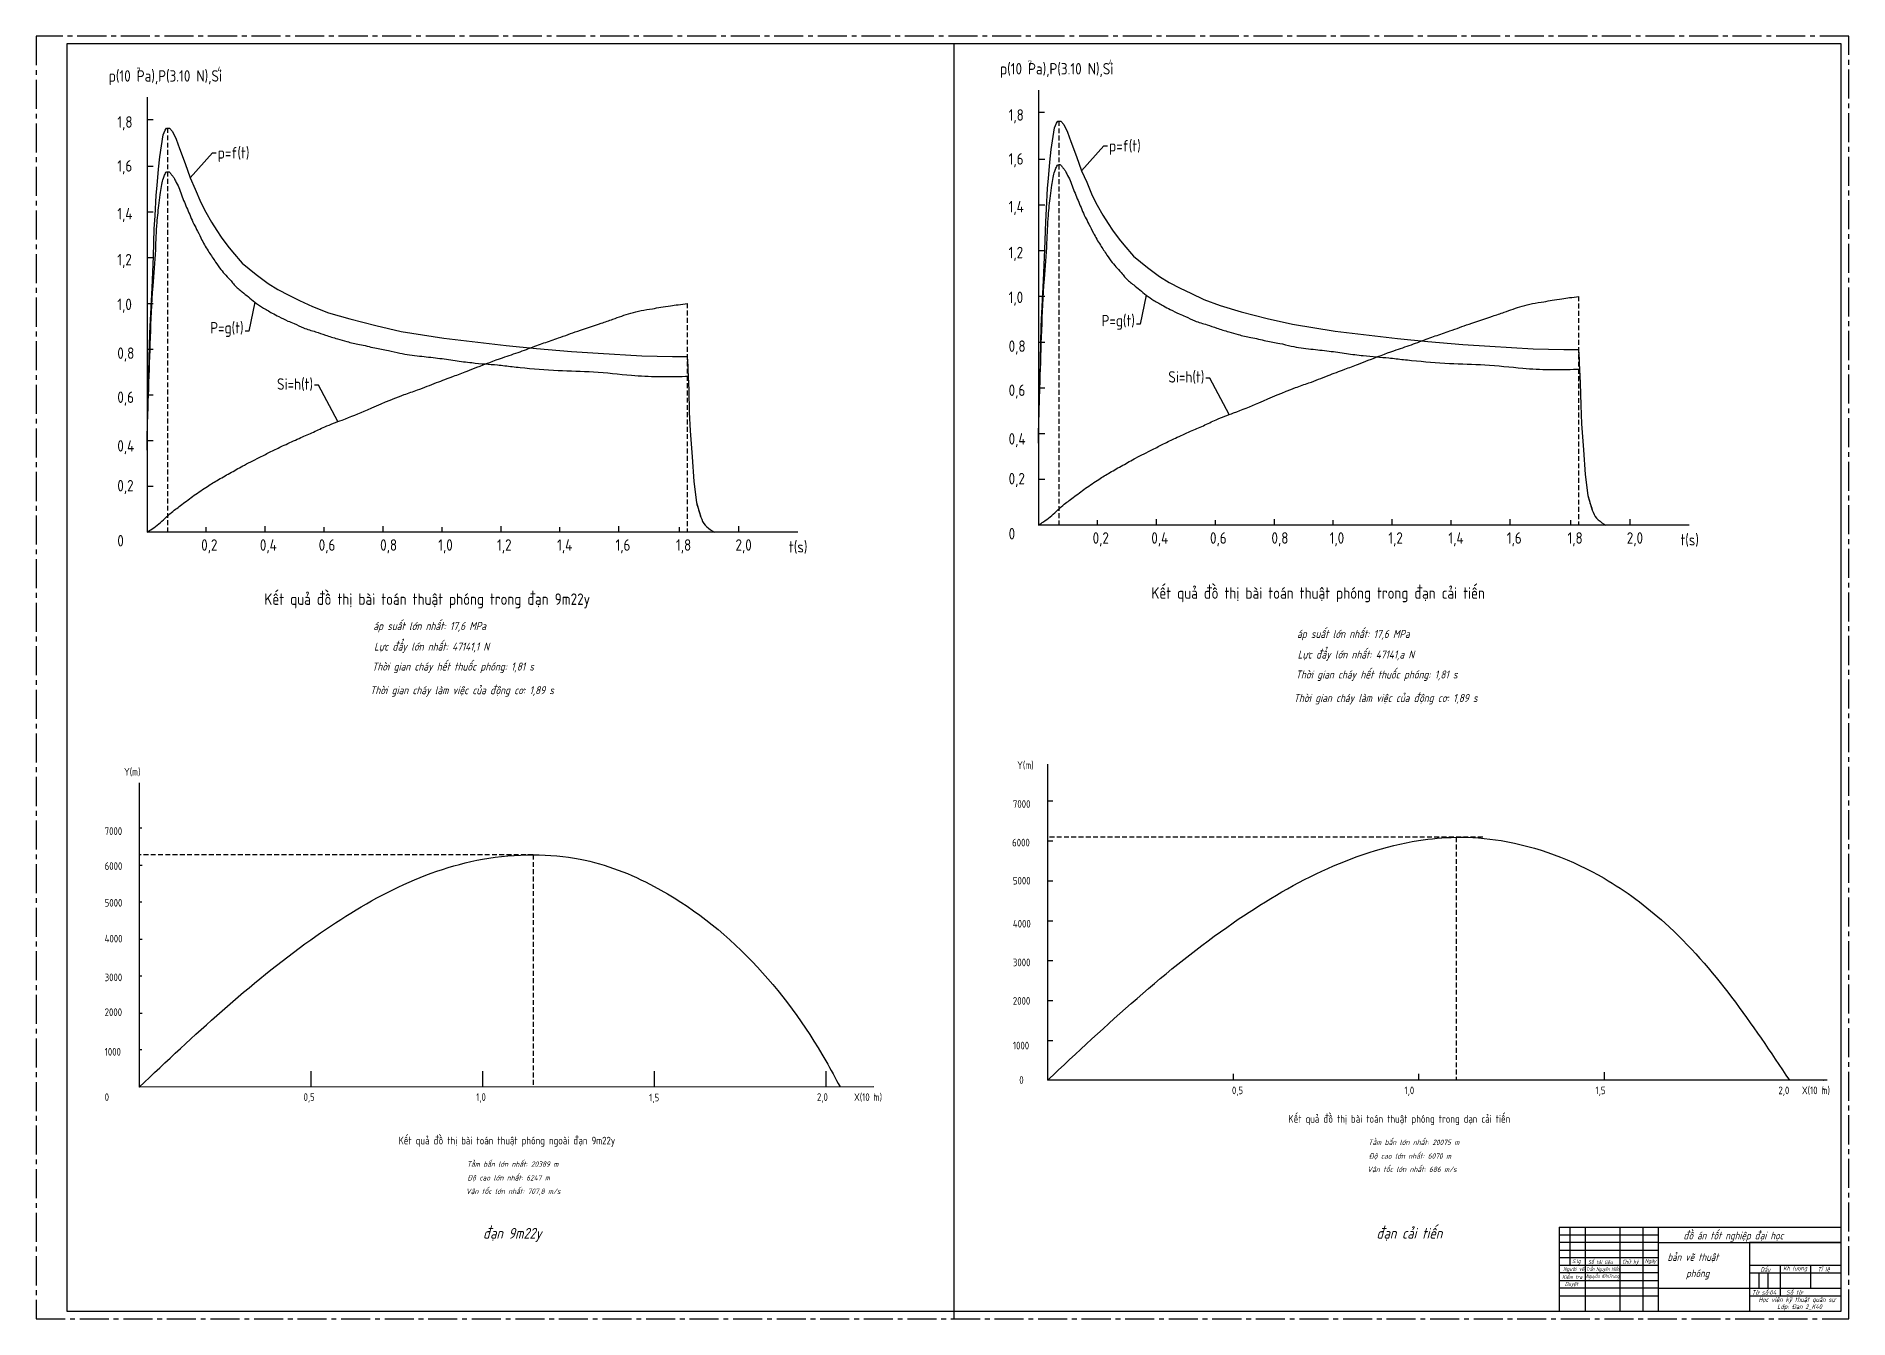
# Model space of a CAD drawing. Extents: x 8551 to 12754, y 3586 to 4451.
# Drawn here: x 11565 to 12754, y 3610 to 4451 of the extents above; entities that cross this region are included whole.
import ezdxf
from ezdxf.enums import TextEntityAlignment as Align

# ---------------------------------------------------------------- set-up
doc = ezdxf.new("R2010")
doc.units = 0
doc.linetypes.add('CENTER2', pattern=[28.575, 19.05, -3.175, 3.175, -3.175])
doc.linetypes.add('HIDDEN2', pattern=[4.7625, 3.175, -1.5875])
for name, color, linetype in [('DUONGTAM', 3, 'CENTER2'), ('KHUAT', 2, 'HIDDEN2'), ('LIENDAM', 7, 'CONTINUOUS'), ('LIENMANH', 1, 'CONTINUOUS'), ('TEXT', 6, 'CONTINUOUS')]:
    doc.layers.add(name, color=color, linetype=linetype)
doc.styles.add('CHUTH', font='vnsimple.shx', dxfattribs={"width": 0.8, "oblique": 15})
doc.styles.add('CKH', font='vnsimli.shx', dxfattribs={"width": 0.8, "height": 5})
doc.styles.add('CKT', font='Vnsimple.shx', dxfattribs={"width": 0.8, "height": 5})
doc.dimstyles.new('TCVNCK', dxfattribs={"dimtxt": 2.5, "dimasz": 2.5, "dimexe": 3, "dimexo": 0, "dimgap": 1, "dimtad": 1, "dimtoh": 1, "dimdec": 4, "dimrnd": 1, "dimdsep": 46, "dimtxsty": 'CKT', "dimcen": -3, "dimclrd": 256, "dimclre": 256, "dimclrt": 256, "dimaunit": 1, "dimadec": 0, "dimazin": 0, "dimtfac": 1, "dimtdec": 4, "dimtmove": 0, "dimatfit": 0, "dimfxl": 1, "dimtolj": 1, "dimarcsym": 0})

msp = doc.modelspace()

# ---------------------------------------------------------------- linework, layer by layer
at = {"layer": 'DUONGTAM'}
msp.add_lwpolyline([(11564.8, 3610.5), (12753.8, 3610.5), (12753.8, 4451.5), (11564.8, 4451.5)], close=True, dxfattribs=at)
at = {"layer": 'KHUAT'}
for p, q in [((11650.9, 4391.2), (11650.9, 4126.3)), ((12235.7, 4395.8), (12235.7, 4130.9)), ((12576.5, 4280.9), (12576.5, 4130.9)), ((11991.8, 4276.3), (11991.8, 4126.3)), ((12513.7, 3926.2), (12228.2, 3926.2)), ((11890.8, 3914.7), (11632.4, 3914.7))]:
    msp.add_line(p, q, dxfattribs=at)
for points in [[(12496.2, 3926.2), (12496.2, 3766.8)], [(11890.8, 3914.7), (11890.8, 3762.4)]]:
    msp.add_lwpolyline(points, dxfattribs=at)
at = {"layer": 'LIENDAM'}
for p, q in [((12166.8, 4446.5), (12166.8, 3610.5)), ((12226.3, 4401.4), (12222.4, 4401.4)), ((11641.6, 4396.7), (11637.7, 4396.7)), ((11648, 4386.8), (11649.4, 4389.8)), ((11649.4, 4389.8), (11650.2, 4391.2)), ((11650.2, 4391.2), (11652.2, 4391.2)), ((11652.2, 4391.2), (11654.3, 4388.9)), ((11654.3, 4388.9), (11656.5, 4384)), ((12230.7, 4377.1), (12232.7, 4391.4)), ((12232.7, 4391.4), (12234.1, 4394.4)), ((12234.1, 4394.4), (12235, 4395.8)), ((12235, 4395.8), (12236.9, 4395.8)), ((12236.9, 4395.8), (12239, 4393.5)), ((12239, 4393.5), (12241.3, 4388.6)), ((12241.3, 4388.6), (12243.4, 4382.5)), ((11645.9, 4372.5), (11648, 4386.8)), ((11656.5, 4384), (11658.7, 4377.9)), ((11658.7, 4377.9), (11662.5, 4368)), ((12229.8, 4368.9), (12230.7, 4377.1)), ((12243.4, 4382.5), (12247.3, 4372.6)), ((11641.6, 4366), (11637.6, 4366)), ((11644.1, 4353.6), (11645, 4364.2)), ((11645, 4364.2), (11645.9, 4372.5)), ((11662.5, 4368), (11665.7, 4358.6)), ((12226.4, 4370.6), (12222.4, 4370.6)), ((12228.8, 4358.2), (12229.8, 4368.9)), ((12247.3, 4372.6), (12250.4, 4363.3)), ((11643.5, 4347.2), (11644.1, 4353.6)), ((11665.7, 4358.6), (11669.1, 4351.1)), ((12227.6, 4338.3), (12228.3, 4351.8)), ((12228.3, 4351.8), (12228.8, 4358.2)), ((12250.4, 4363.3), (12253.9, 4355.7)), ((12253.9, 4355.7), (12257.6, 4347.1)), ((11642.9, 4333.7), (11643.5, 4347.2)), ((11669.1, 4351.1), (11672.8, 4342.5)), ((11672.8, 4342.5), (11676.1, 4336.2)), ((12226.4, 4340.6), (12222.4, 4340.6)), ((12257.6, 4347.1), (12260.8, 4340.8)), ((12260.8, 4340.8), (12264.4, 4334.2)), ((11641.6, 4336), (11637.6, 4336)), ((11642.2, 4325.1), (11642.9, 4333.7)), ((11676.1, 4336.2), (11679.7, 4329.6)), ((11679.7, 4329.6), (11683.2, 4324.1)), ((12226.5, 4311.7), (12227, 4329.8)), ((12227, 4329.8), (12227.6, 4338.3)), ((12264.4, 4334.2), (12268, 4328.7)), ((12268, 4328.7), (12270.9, 4324.4)), ((11641.8, 4307.1), (11642.2, 4325.1)), ((11683.2, 4324.1), (11686.2, 4319.8)), ((11686.2, 4319.8), (11690.4, 4313.9)), ((12270.9, 4324.4), (12275.2, 4318.5)), ((12275.2, 4318.5), (12278.3, 4314.6)), ((11641.6, 4306.1), (11637.6, 4306.1)), ((11640.8, 4286.5), (11641.8, 4307.1)), ((11690.4, 4313.9), (11693.5, 4310)), ((11693.5, 4310), (11699.9, 4302.6)), ((12226.4, 4310.7), (12222.4, 4310.7)), ((12225.6, 4291.2), (12226.5, 4311.7)), ((12278.3, 4314.6), (12284.7, 4307.2)), ((12284.7, 4307.2), (12293.8, 4299.8)), ((11699.9, 4302.6), (11709, 4295.2)), ((11709, 4295.2), (11716.9, 4289.3)), ((12293.8, 4299.8), (12301.7, 4294)), ((12301.7, 4294), (12308.1, 4289.9)), ((11639.3, 4256.7), (11640.8, 4286.5)), ((11716.9, 4289.3), (11723.3, 4285.3)), ((11723.3, 4285.3), (11730.6, 4281.6)), ((11730.6, 4281.6), (11737.5, 4278.2)), ((12226.4, 4280.7), (12222.4, 4280.7)), ((12224, 4261.3), (12225.6, 4291.2)), ((12308.1, 4289.9), (12315.3, 4286.2)), ((12315.3, 4286.2), (12322.2, 4282.9)), ((12322.2, 4282.9), (12330.8, 4278.8)), ((11641.6, 4276.1), (11637.6, 4276.1)), ((11737.5, 4278.2), (11746.1, 4274.2)), ((11746.1, 4274.2), (11756.6, 4270.2)), ((11756.6, 4270.2), (11770.5, 4266.1)), ((12330.8, 4278.8), (12341.4, 4274.9)), ((12341.4, 4274.9), (12355.2, 4270.8)), ((12355.2, 4270.8), (12372.3, 4266.3)), ((11638.5, 4223.2), (11639.3, 4256.7)), ((11770.5, 4266.1), (11787.5, 4261.7)), ((11787.5, 4261.7), (11804.2, 4257.9)), ((11804.2, 4257.9), (11832.1, 4253.4)), ((12223.3, 4227.8), (12224, 4261.3)), ((12372.3, 4266.3), (12389, 4262.6)), ((12389, 4262.6), (12416.9, 4258.1)), ((12416.9, 4258.1), (12439.2, 4255.4)), ((11641.6, 4246.1), (11637.6, 4246.1)), ((11832.1, 4253.4), (11854.4, 4250.8)), ((11854.4, 4250.8), (11873, 4248.6)), ((11873, 4248.6), (11892.9, 4246.6)), ((11892.9, 4246.6), (11915.9, 4244.8)), ((11915.9, 4244.8), (11933.5, 4243.7)), ((12226.4, 4250.7), (12222.4, 4250.7)), ((12439.2, 4255.4), (12457.7, 4253.2)), ((12457.7, 4253.2), (12477.6, 4251.2)), ((12477.6, 4251.2), (12500.6, 4249.4)), ((12500.6, 4249.4), (12518.3, 4248.3)), ((12518.3, 4248.3), (12546.9, 4246.5)), ((12546.9, 4246.5), (12567, 4246)), ((12567, 4246), (12572.7, 4246)), ((12572.7, 4246), (12575.2, 4246)), ((12575.2, 4246), (12576.5, 4246)), ((12576.5, 4246), (12576.9, 4239.6)), ((12576.5, 4246), (12577.7, 4223.9)), ((11933.5, 4243.7), (11962.1, 4241.9)), ((11962.1, 4241.9), (11982.3, 4241.4)), ((11982.3, 4241.4), (11988, 4241.4)), ((11988, 4241.4), (11990.4, 4241.4)), ((11990.4, 4241.4), (11991.8, 4241.4)), ((11991.8, 4241.4), (11992.2, 4235)), ((11991.8, 4241.4), (11992.9, 4219.3)), ((11637.6, 4186.4), (11638.5, 4223.2)), ((12222.4, 4191), (12223.3, 4227.8)), ((12577.7, 4223.9), (12578, 4209.6)), ((11641.6, 4216.2), (11637.6, 4216.2)), ((11992.9, 4219.3), (11993.2, 4204.9)), ((12226.4, 4220.8), (12222.4, 4220.8)), ((12578, 4209.6), (12578.4, 4197.4)), ((11993.2, 4204.9), (11993.7, 4192.8)), ((12578.4, 4197.4), (12579.8, 4180.3)), ((11641.6, 4186.2), (11637.6, 4186.2)), ((11993.7, 4192.8), (11995.1, 4175.7)), ((12226.4, 4190.8), (12222.4, 4190.8)), ((11995.1, 4175.7), (11996.2, 4159.4)), ((12579.8, 4180.3), (12580.9, 4164)), ((12580.9, 4164), (12582.7, 4150.3)), ((11641.6, 4156.2), (11637.6, 4156.2)), ((11996.2, 4159.4), (11997.9, 4145.7)), ((12226.4, 4160.8), (12222.4, 4160.8)), ((12582.7, 4150.3), (12585.5, 4140.8)), ((11997.9, 4145.7), (12000.8, 4136.2)), ((11676.3, 4126.3), (11676.3, 4129.6)), ((11715, 4126.3), (11715, 4130.2)), ((11753.6, 4126.3), (11753.6, 4129.6)), ((11792.3, 4126.3), (11792.3, 4130.2)), ((11831, 4126.3), (11831, 4129.6)), ((11869.7, 4126.3), (11869.7, 4130.2)), ((11908.3, 4126.3), (11908.3, 4129.6)), ((11947, 4126.3), (11947, 4130.2)), ((11986.7, 4126.3), (11986.7, 4129.6)), ((12025.7, 4126.3), (12025.7, 4130.2)), ((12261, 4130.9), (12261, 4134.2)), ((12299.7, 4130.9), (12299.7, 4134.8)), ((12338.4, 4130.9), (12338.4, 4134.2)), ((12377.1, 4130.9), (12377.1, 4134.8)), ((12415.7, 4130.9), (12415.7, 4134.2)), ((12454.4, 4130.9), (12454.4, 4134.8)), ((12493.1, 4130.9), (12493.1, 4134.2)), ((12531.8, 4130.9), (12531.8, 4134.8)), ((12571.5, 4130.9), (12571.5, 4134.2)), ((12610.5, 4130.9), (12610.5, 4134.8)), ((12228.2, 3950.1), (12231.7, 3950.1)), ((11634.1, 3932.2), (11632.4, 3932.2)), ((12228.2, 3923.9), (12231.7, 3923.9)), ((11632.4, 3908), (11634.2, 3908)), ((12228.2, 3897.7), (12231.7, 3897.7)), ((11634.1, 3883.7), (11632.4, 3883.7)), ((12228.2, 3871.5), (12231.7, 3871.5)), ((11632.4, 3859.4), (11634.2, 3859.4)), ((12228.2, 3845.4), (12231.7, 3845.4)), ((11634.1, 3835.2), (11632.4, 3835.2)), ((12228.2, 3819.2), (12231.7, 3819.2)), ((11632.4, 3810.9), (11634.2, 3810.9)), ((12228.2, 3793), (12231.7, 3793)), ((11634.1, 3786.7), (11632.4, 3786.7)), ((11744.9, 3772.7), (11744.9, 3762.4)), ((11857.6, 3772.7), (11857.6, 3762.4)), ((12349.9, 3771), (12349.9, 3766.8)), ((12471.6, 3771), (12471.6, 3766.8)), ((12563.8, 3670.5), (12563.8, 3615.5)), ((12628.8, 3670.5), (12628.8, 3615.5)), ((12688.8, 3660.5), (12688.8, 3615.5)), ((12748.8, 3660.5), (12688.8, 3660.5))]:
    msp.add_line(p, q, dxfattribs=at)
at = {"layer": 'LIENDAM', "color": 7}
for p, q in [((12563.8, 3670.5), (12748.8, 3670.5)), ((12628.8, 3660.5), (12748.8, 3660.5)), ((12628.8, 3660.5), (12748.8, 3660.5)), ((12688.8, 3645.5), (12748.8, 3645.5)), ((12688.8, 3640.5), (12748.8, 3640.5)), ((12688.8, 3640.5), (12748.8, 3640.5)), ((12628.8, 3630.5), (12748.8, 3630.5)), ((12628.8, 3630.5), (12748.8, 3630.5)), ((12688.8, 3625.5), (12748.8, 3625.5)), ((12688.8, 3625.5), (12748.8, 3625.5))]:
    msp.add_line(p, q, dxfattribs=at)
at = {"layer": 'LIENDAM', "color": 1}
msp.add_line((12748.8, 3660.5), (12688.8, 3660.5), dxfattribs=at)
at = {"layer": 'LIENDAM'}
msp.add_lwpolyline([(11584.8, 3615.5), (12748.8, 3615.5), (12748.8, 4446.5), (11584.8, 4446.5)], close=True, dxfattribs=at)
for points in [[(11970.2, 3772.9), (11970.2, 3762.4)], [(12082.8, 3772.7), (12082.8, 3762.4)], [(12593.3, 3772.2), (12593.3, 3766.8)]]:
    msp.add_lwpolyline(points, dxfattribs=at)
for points, knots in [([(12222.3, 4184.6), (12222.3, 4186.8), (12222.4, 4200.2), (12223.9, 4236), (12224.7, 4277.8), (12228, 4314), (12228.4, 4332.3), (12229.9, 4344.8), (12231, 4353.1), (12231.7, 4358.5), (12232.7, 4362.6), (12233.9, 4365.1), (12234.6, 4367.4), (12237, 4367.4), (12237.9, 4365.4), (12239.8, 4363.9), (12241, 4360.6), (12243.3, 4356.9), (12244.8, 4352.1), (12246.7, 4347.3), (12248.7, 4342.6), (12250.8, 4337.8), (12252.8, 4332.9), (12255.6, 4327.9), (12258.6, 4321.6), (12262.6, 4314.8), (12266.8, 4308.5), (12270.3, 4303.3), (12274, 4299.3), (12277, 4296.1), (12280, 4291.9), (12284.3, 4288.8), (12288.8, 4285.1), (12293.1, 4281.5), (12298.3, 4278), (12303.6, 4274.9), (12309.2, 4272.1), (12313.9, 4269.5), (12319.5, 4267.5), (12325.2, 4264.3), (12332.4, 4262.6), (12339.7, 4259.8), (12346.5, 4257.8), (12353.9, 4255.6), (12360.5, 4254.1), (12366.6, 4253), (12372.8, 4251.2), (12380.1, 4250.4), (12389.8, 4247.7), (12400.6, 4246.3), (12412.8, 4245.2), (12424.1, 4243.3), (12434.6, 4242.1), (12443.8, 4241.2), (12452.7, 4240.6), (12460.3, 4239.6), (12473.6, 4238.2), (12491.3, 4236.7), (12515.7, 4236.4), (12537.6, 4233.8), (12554.8, 4232.8), (12566.7, 4232.9), (12572.8, 4233), (12576.6, 4233.2), (12577.1, 4233), (12577.2, 4232.6)], [0, 0, 0, 0, 4.253887, 26.895345, 71.74033, 87.657544, 99.632634, 108.239788, 112.927377, 116.354004, 119.237805, 121.097896, 122.208604, 123.475049, 124.731842, 126.202656, 128.262001, 131.497382, 134.890091, 138.365918, 141.766996, 145.14166, 148.788581, 152.318297, 156.667732, 162.759239, 167.951208, 171.980799, 175.308933, 178.637073, 180.846419, 185.571676, 189.01205, 192.605687, 196.692304, 201.565801, 204.892399, 209.2853, 212.243096, 216.731936, 222.324303, 226.858338, 232.361798, 236.608397, 242.307588, 245.71998, 249.117439, 255.210676, 260.404804, 269.049352, 277.05153, 284.77002, 292.119869, 298.001626, 303.366626, 309.910265, 313.397644, 329.995786, 345.50488, 362.212866, 373.863149, 380.196348, 385.795052, 386.531481, 387.203388, 387.203388, 387.203388, 387.203388]), ([(11637.6, 4180), (11637.6, 4182.1), (11637.6, 4195.6), (11639.2, 4231.4), (11640, 4273.2), (11643.3, 4309.4), (11643.7, 4327.6), (11645.2, 4340.2), (11646.3, 4348.5), (11647, 4353.9), (11648, 4358), (11649.2, 4360.5), (11649.9, 4362.7), (11652.3, 4362.8), (11653.2, 4360.8), (11655, 4359.3), (11656.3, 4356), (11658.6, 4352.3), (11660, 4347.4), (11662, 4342.7), (11663.9, 4338), (11666.1, 4333.2), (11668.1, 4328.3), (11670.9, 4323.3), (11673.8, 4317), (11677.8, 4310.2), (11682.1, 4303.9), (11685.6, 4298.7), (11689.2, 4294.7), (11692.3, 4291.5), (11695.3, 4287.3), (11699.5, 4284.2), (11704, 4280.5), (11708.3, 4276.9), (11713.5, 4273.4), (11718.9, 4270.3), (11724.5, 4267.4), (11729.2, 4264.9), (11734.7, 4262.9), (11740.5, 4259.7), (11747.6, 4258), (11754.9, 4255.2), (11761.8, 4253.2), (11769.2, 4251), (11775.7, 4249.5), (11781.9, 4248.4), (11788.1, 4246.6), (11795.4, 4245.7), (11805, 4243.1), (11815.9, 4241.7), (11828, 4240.6), (11839.4, 4238.7), (11849.8, 4237.5), (11859.1, 4236.5), (11867.9, 4236), (11875.6, 4235), (11888.8, 4233.6), (11906.6, 4232.1), (11931, 4231.8), (11952.8, 4229.2), (11970.1, 4228.2), (11982, 4228.3), (11988.1, 4228.4), (11991.8, 4228.6), (11992.3, 4228.4), (11992.5, 4228)], [0, 0, 0, 0, 4.253887, 26.895345, 71.74033, 87.657544, 99.632634, 108.239788, 112.927377, 116.354004, 119.237805, 121.097896, 122.208604, 123.475049, 124.731842, 126.202656, 128.262001, 131.497382, 134.890091, 138.365918, 141.766996, 145.14166, 148.788581, 152.318297, 156.667732, 162.759239, 167.951208, 171.980799, 175.308933, 178.637073, 180.846419, 185.571676, 189.01205, 192.605687, 196.692304, 201.565801, 204.892399, 209.2853, 212.243096, 216.731936, 222.324303, 226.858338, 232.361798, 236.608397, 242.307588, 245.71998, 249.117439, 255.210676, 260.404804, 269.049352, 277.05153, 284.77002, 292.119869, 298.001626, 303.366626, 309.910265, 313.397644, 329.995786, 345.50488, 362.212866, 373.863149, 380.196348, 385.795052, 386.531481, 387.203388, 387.203388, 387.203388, 387.203388]), ([(12222.4, 4130.9), (12223.4, 4131.6), (12226, 4133.4), (12230, 4136.1), (12234, 4140), (12238.9, 4144.5), (12245.5, 4149.3), (12253.2, 4155.2), (12261.2, 4160.6), (12269.4, 4165.6), (12277.6, 4170.1), (12286.8, 4175.4), (12295.9, 4179.8), (12304.5, 4184.3), (12312.8, 4188.3), (12321.5, 4192.2), (12330.5, 4196), (12339.7, 4200.6), (12352, 4205), (12369.4, 4212), (12385.6, 4219.4), (12401, 4224.5), (12411.7, 4228.8), (12422.5, 4232.8), (12431.3, 4236.2), (12442.1, 4240.3), (12453.6, 4244.8), (12466.9, 4249), (12477.3, 4253.2), (12485.8, 4256), (12494.8, 4259.1), (12505.6, 4263.2), (12517.6, 4267), (12529.2, 4271), (12537.8, 4274.1), (12546.5, 4276.3), (12553.2, 4277.2), (12559.5, 4278.5), (12565.2, 4279.2), (12571, 4280.1), (12574.7, 4280.6), (12576.5, 4280.9)], [0, 0, 0, 0, 2.549345, 6.21706, 9.787967, 13.757648, 19.411168, 26.105347, 33.079305, 38.792453, 45.318363, 51.735276, 60.042826, 65.486434, 71.207462, 78.455435, 84.551144, 90.689418, 98.888239, 110.783875, 128.175834, 134.407308, 143.354037, 151.125228, 157.517088, 162.179235, 174.160386, 182.249421, 190.046816, 196.696516, 200.111349, 209.012364, 219.873576, 225.220662, 233.514062, 238.162508, 243.187636, 246.936377, 251.111209, 254.616191, 258.649431, 258.649431, 258.649431, 258.649431]), ([(11637.6, 4126.3), (11638.7, 4127), (11641.2, 4128.7), (11645.3, 4131.5), (11649.3, 4135.4), (11654.2, 4139.9), (11660.8, 4144.7), (11668.5, 4150.6), (11676.5, 4156), (11684.7, 4161), (11692.9, 4165.5), (11702.1, 4170.8), (11711.2, 4175.2), (11719.8, 4179.7), (11728.1, 4183.6), (11736.8, 4187.6), (11745.7, 4191.4), (11754.9, 4195.9), (11767.3, 4200.4), (11784.6, 4207.4), (11800.8, 4214.8), (11816.3, 4219.9), (11826.9, 4224.2), (11837.8, 4228.2), (11846.6, 4231.6), (11857.3, 4235.7), (11868.9, 4240.2), (11882.2, 4244.4), (11892.6, 4248.6), (11901.1, 4251.4), (11910, 4254.5), (11920.9, 4258.6), (11932.9, 4262.4), (11944.4, 4266.4), (11953, 4269.5), (11961.8, 4271.7), (11968.4, 4272.6), (11974.8, 4273.9), (11980.5, 4274.6), (11986.2, 4275.5), (11990, 4276), (11991.8, 4276.3)], [0, 0, 0, 0, 2.549345, 6.21706, 9.787967, 13.757648, 19.411168, 26.105347, 33.079305, 38.792453, 45.318363, 51.735276, 60.042826, 65.486434, 71.207462, 78.455435, 84.551144, 90.689418, 98.888239, 110.783875, 128.175834, 134.407308, 143.354037, 151.125228, 157.517088, 162.179235, 174.160386, 182.249421, 190.046816, 196.696516, 200.111349, 209.012364, 219.873576, 225.220662, 233.514062, 238.162508, 243.187636, 246.936377, 251.111209, 254.616191, 258.649431, 258.649431, 258.649431, 258.649431]), ([(12582.7, 4150.3), (12583.6, 4147.1), (12585, 4142), (12587.8, 4135.1), (12591.8, 4132.6), (12593.9, 4131), (12594.2, 4130.9)], [0, 0, 0, 0, 6.735029, 10.800467, 14.765714, 15.440713, 15.440713, 15.440713, 15.440713]), ([(11997.9, 4145.7), (11998.8, 4142.5), (12000.3, 4137.3), (12003, 4130.5), (12007, 4128), (12009.2, 4126.4), (12009.5, 4126.3)], [0, 0, 0, 0, 6.735029, 10.800467, 14.765714, 15.440713, 15.440713, 15.440713, 15.440713])]:
    msp.add_open_spline(points, degree=3, knots=knots, dxfattribs=at)
for points in [[(12228.2, 3766.8), (12349.9, 3870), (12471.6, 3924), (12496.2, 3926.2), (12525.7, 3924), (12593.3, 3899.3), (12633.2, 3870), (12714.9, 3766.8)], [(11632.4, 3762.4), (11744.9, 3859), (11857.6, 3911.8), (11890.8, 3914.7), (11921.7, 3911.8), (11970.2, 3894), (12082.8, 3779.5), (12092.1, 3762.5)]]:
    msp.add_spline(points, degree=3, dxfattribs=at)
at = {"layer": 'LIENMANH'}
for p, q in [((12694.8, 3640.5), (12694.8, 3630.5)), ((12700.8, 3640.5), (12700.8, 3630.5))]:
    msp.add_line(p, q, dxfattribs=at)
at = {"layer": 'TEXT', "color": 1}
for p, q in [((12563.8, 3665.5), (12628.8, 3665.5)), ((12628.8, 3660.5), (12563.8, 3660.5)), ((12563.8, 3655.5), (12628.8, 3655.5)), ((12628.8, 3640.5), (12563.8, 3640.5)), ((12708.8, 3645.5), (12708.8, 3625.5)), ((12708.8, 3645.5), (12708.8, 3625.5)), ((12728.8, 3645.5), (12728.8, 3630.5)), ((12563.8, 3635.5), (12628.8, 3635.5)), ((12628.8, 3630.5), (12563.8, 3630.5)), ((12563.8, 3625.5), (12628.8, 3625.5))]:
    msp.add_line(p, q, dxfattribs=at)
at = {"layer": 'TEXT', "color": 7}
for p, q in [((12570.8, 3670.5), (12570.8, 3645.5)), ((12580.8, 3670.5), (12580.8, 3615.5)), ((12603.8, 3615.5), (12603.8, 3670.5)), ((12618.8, 3670.5), (12618.8, 3615.5)), ((12628.8, 3650.5), (12563.8, 3650.5)), ((12563.8, 3645.5), (12628.8, 3645.5)), ((12708.8, 3645.5), (12708.8, 3625.5)), ((12728.8, 3645.5), (12728.8, 3630.5)), ((12728.8, 3645.5), (12728.8, 3630.5))]:
    msp.add_line(p, q, dxfattribs=at)

# ---------------------------------------------------------------- texts
at = {"layer": 'LIENDAM', "insert": (11770.6, 4212.7), "char_height": 5, "attachment_point": 9, "style": 'CKT'}
msp.add_mtext('\\A1;', dxfattribs=at)
at = {"layer": 'LIENMANH', "color": 6, "style": 'CKT', "oblique": 15, "width": 0.8}
msp.add_text('Häc viÖn kü thuËt qu©n sù', height=3, dxfattribs=at).set_placement((12694.6, 3621.5))
at = {"layer": 'TEXT', "style": 'CKH', "width": 0.8}
for s, height, p in [('KÕt qu¶ ®å thÞ bµi to¸n thuËt phãng trong ®¹n c¶i tiÕn', 7.5, (12296.4, 4082.6)), ('KÕt qu¶ ®å thÞ bµi to¸n thuËt phãng trong ®¹n 9m22y', 7.5, (11714.5, 4078.6)), ('KÕt qu¶ ®å thÞ bµi to¸n thuËt phãng trong d¹n c¶i tiÕn', 5, (12386.2, 3739)), ('KÕt qu¶ ®å thÞ bµi to¸n thuËt phãng ngoµi ®¹n 9m22y', 5, (11802.5, 3724.8))]:
    msp.add_text(s, height=height, dxfattribs=at).set_placement(p)
at = {"layer": 'TEXT', "style": 'CHUTH', "oblique": 15, "width": 0.8}
for s, height, p in [('¸p suÊt lín nhÊt: 17,6 MPa', 5.25, (11786, 4062.1)), ('Lùc ®Èy lín nhÊt: 47141,1 N', 5.25, (11786.4, 4048.6)), ('¸p suÊt lín nhÊt: 17,6 MPa', 5.25, (12391.9, 4056.9)), ('Lùc ®Èy lín nhÊt: 47141,a N', 5.25, (12392.3, 4043.4)), ('Thêi gian ch¸y hÕt thuèc phãng: 1,81 s', 5.25, (11785.1, 4035.5)), ('Thêi gian ch¸y hÕt thuèc phãng: 1,81 s', 5.25, (12391, 4030.3)), ('Thêi gian ch¸y lµm viÖc cña ®éng c¬: 1,89 s', 5.25, (11783.8, 4020)), ('Thêi gian ch¸y lµm viÖc cña ®éng c¬: 1,89 s', 5.25, (12389.7, 4014.9)), ('TÇm b¾n lín nhÊt: 20075 m', 3.5, (12438.6, 3724.4)), ('TÇm b¾n lín nhÊt: 20389 m', 3.5, (11847.3, 3710.1)), ('VËn tèc lín nhÊt: 686 m/s', 3.5, (12438, 3706.7)), ('§é cao lín nhÊt: 6070 m', 3.5, (12438.9, 3715.4)), ('§é cao lín nhÊt: 6247 m', 3.5, (11847.5, 3701.1)), ('VËn tèc lín nhÊt: 707,8 m/s', 3.5, (11846.7, 3692.3))]:
    msp.add_text(s, height=height, dxfattribs=at).set_placement(p)
at = {"layer": 'TEXT', "color": 6, "oblique": 15, "width": 0.8}
for s, height, style, p in [('®¹n 9m22y', 7, 'CKH', (11857.9, 3663)), ('®¹n c¶i tiÕn', 7, 'CKH', (12444, 3663)), ('®å ¸n tèt nghiÖp ®¹i häc', 5, 'CKH', (12645.4, 3662.5)), ('b¶n vÏ thuËt', 5, 'CKH', (12634.9, 3648.4)), ('KiÓm tra', 2.5, 'CKT', (12565.8, 3636.6)), ('Ng\xadêi vÏ', 2.5, 'CKT', (12566.5, 3641.8)), ('S.lg', 2.5, 'CKT', (12572.4, 3646.9)), ('Sè tµi liÖu', 2.5, 'CKT', (12582.8, 3646.4)), ('Ch÷ ký', 2.5, 'CKT', (12605.2, 3646.6)), ('Ngµy', 2.5, 'CKT', (12620.1, 3647.2)), ('phãng', 5, 'CKH', (12647.1, 3637.7)), ('DÊu', 2.8, 'CKT', (12695.9, 3641.3)), ('Kh l\xadîng', 2.8, 'CKT', (12710.8, 3642.1)), ('TØ lÖ', 2.8, 'CKT', (12733.4, 3641.5)), ('DuyÖt', 2.5, 'CKT', (12567.6, 3632)), ('Tê sè:04', 3, 'CKT', (12690.2, 3626.2)), ('Sè tê:', 3, 'CKT', (12712.8, 3626.2)), ('Líp: §¹n 2_K40', 3, 'CKT', (12706.9, 3616.9))]:
    msp.add_text(s, height=height, dxfattribs=dict(at, style=style)).set_placement(p)
at = {"layer": 'TEXT', "color": 6, "style": 'CKT', "oblique": 15}
for s, width, p, p2 in [('NguyÔn KiªnTrung', 0.659792, (12581.4, 3637.1), (12603.3, 3637.1)), ('TrÇn Nguyªn HiÓn', 0.658607, (12581.4, 3641.8), (12603.3, 3641.8))]:
    msp.add_text(s, height=2.5, dxfattribs=dict(at, width=width)).set_placement(p, p2, align=Align.FIT)
at = {"layer": 'TEXT', "attachment_point": 1, "style": 'CKT'}
for s, insert, char_height, width in [('7', (12215.4, 4435.5), 3.75, 13.154), ('4', (12268.4, 4436.2), 3.75, 13.154), ('\\A1;p(10 Pa),P(3.10 N),Si', (11612.4, 4429.2), 7.5, 98.089), ('7', (11630.6, 4430.9), 3.75, 13.154), ('4', (11683.7, 4431.6), 3.75, 13.154), ('\\A1;p(10 Pa),P(3.10 N),Si', (12197.1, 4433.9), 7.5, 98.089), ('1,8', (12202.7, 4403.6), 7.5, 13.154), ('1,8', (11618, 4399), 7.5, 13.154), ('1,6', (11618, 4370.2), 7.5, 13.154), ('1,6', (12202.7, 4374.8), 7.5, 13.154), ('1,4', (12202.7, 4343.5), 7.5, 13.154), ('1,4', (11618, 4338.9), 7.5, 13.154), ('1,2', (11618, 4308.7), 7.5, 13.154), ('1,2', (12202.7, 4313.4), 7.5, 13.154), ('1,0', (12202.7, 4284), 7.5, 13.154), ('1,0', (11618, 4279.4), 7.5, 13.154), ('0,8', (11618, 4247.4), 7.5, 13.154), ('0,8', (12202.7, 4252), 7.5, 13.154), ('0,6', (12202.7, 4223.1), 7.5, 13.154), ('0,6', (11618, 4218.5), 7.5, 13.154), ('0,4', (11618, 4186.6), 7.5, 13.154), ('0,4', (12202.7, 4191.2), 7.5, 13.154), ('0,2', (12202.7, 4165.1), 7.5, 13.154), ('0,2', (11618, 4160.5), 7.5, 13.154), ('0', (12202.7, 4129), 7.5, 13.154), ('0,2', (12257.8, 4126.2), 7.5, 13.154), ('0,4', (12296.3, 4126.2), 7.5, 13.154), ('0,6', (12334.8, 4126.2), 7.5, 13.154), ('0,8', (12375.1, 4126.2), 7.5, 13.154), ('1,0', (12413.3, 4126.2), 7.5, 13.154), ('1,2', (12451.8, 4126.2), 7.5, 13.154), ('1,4', (12491.2, 4126.2), 7.5, 13.154), ('1,6', (12529.5, 4126.2), 7.5, 13.154), ('1,8', (12569.3, 4126.2), 7.5, 13.154), ('2,0', (12608.2, 4126.2), 7.5, 13.154), ('0', (11618, 4124.4), 7.5, 13.154), ('0,2', (11673, 4121.6), 7.5, 13.154), ('0,4', (11711.5, 4121.6), 7.5, 13.154), ('0,6', (11750.1, 4121.6), 7.5, 13.154), ('0,8', (11790.4, 4121.6), 7.5, 13.154), ('1,0', (11828.5, 4121.6), 7.5, 13.154), ('1,2', (11867.1, 4121.6), 7.5, 13.154), ('1,4', (11906.5, 4121.6), 7.5, 13.154), ('1,6', (11944.8, 4121.6), 7.5, 13.154), ('1,8', (11984.5, 4121.6), 7.5, 13.154), ('2,0', (12023.5, 4121.6), 7.5, 13.154), ('Y(m)', (11622.4, 3971.6), 5, 8.769), ('Y(m)', (12208.3, 3976), 5, 8.769), ('7000', (12205.5, 3950.5), 5, 8.769), ('7000', (11609.7, 3932.7), 5, 8.769), ('6000', (12205, 3925.2), 5, 8.769), ('6000', (11609.7, 3909.8), 5, 8.769), ('5000', (12205.5, 3900.2), 5, 8.769), ('5000', (11609.7, 3885.7), 5, 8.769), ('4000', (12205.5, 3872), 5, 8.769), ('4000', (11609.7, 3862.2), 5, 8.769), ('3000', (12205.5, 3846.6), 5, 8.769), ('3000', (11609.7, 3836.8), 5, 8.769), ('2000', (12205.5, 3821.4), 5, 8.769), ('2000', (11609.7, 3814), 5, 8.769), ('1000', (11609.7, 3788), 5, 8.769), ('1000', (12205.5, 3792.1), 5, 8.769), ('0', (12209.7, 3769.5), 5, 8.769), ('0', (11609.7, 3758.3), 5, 8.769), ('0,5', (11740.2, 3758.3), 5, 8.769), ('1,0', (11853.4, 3758.3), 5, 8.769), ('1,5', (11966.9, 3758), 5, 8.769), ('2,0', (12077, 3758.3), 5, 8.769), ('X(10 m)', (12101.3, 3758.3), 5, 24.595), ('4', (12114.2, 3758.6), 2.5, 8.769), ('0,5', (12349.2, 3762.7), 5, 8.769), ('1,0', (12462.4, 3762.7), 5, 8.769), ('1,5', (12587.7, 3762.7), 5, 8.769), ('2,0', (12707.7, 3762.7), 5, 8.769), ('X(10 m)', (12723.1, 3762.7), 5, 24.595), ('4', (12736.1, 3763), 2.5, 8.769)]:
    msp.add_mtext(s, dxfattribs=dict(at, insert=insert, char_height=char_height, width=width))
at = {"layer": 'TEXT', "char_height": 7.5, "style": 'CKT'}
for s, insert, attachment_point in [('\\A1;p=f(t)', (11683.9, 4378.8), 1), ('\\A1;p=f(t)', (12268.6, 4383.4), 1), ('P=g(t)', (12285.5, 4259), 9), ('P=g(t)', (11700.8, 4254.3), 9), ('Si=h(t)', (11746.4, 4218.9), 9), ('Si=h(t)', (12331.1, 4223.6), 9), ('\\A1;t(s)', (12058.6, 4120.4), 1), ('\\A1;t(s)', (12643.4, 4125), 1)]:
    msp.add_mtext(s, dxfattribs=dict(at, insert=insert, attachment_point=attachment_point))

# ---------------------------------------------------------------- leaders
at = {"layer": 'LIENDAM'}
for points in [[(11637.6, 4411.5), (11637.6, 4126.3)], [(12222.4, 4416.1), (12222.4, 4130.9)], [(12064.4, 4126.3), (11637.6, 4126.3)], [(12649.1, 4130.9), (12222.4, 4130.9)], [(12228.2, 3974.1), (12228.2, 3766.8)], [(11632.4, 3961.9), (11632.4, 3762.4)], [(12114.2, 3762.5), (11632.4, 3762.4)], [(12739.6, 3766.8), (12228.2, 3766.8)]]:
    msp.add_leader(points, dimstyle='TCVNCK', override={"dimgap": 1, "dimtad": 0, "dimdec": 2, "dimrnd": 0, "dimtdec": 2}, dxfattribs=at)
at = {"layer": 'LIENDAM', "annotation_type": 0, "has_hookline": 1}
for points, hookline_direction, text_width in [([(12250.4, 4363.3), (12265.1, 4379.7), (12267.6, 4379.7)], 0, 26.3), ([(11665.7, 4358.6), (11680.4, 4375.1), (11682.9, 4375.1)], 0, 26.3), ([(12293, 4281.6), (12289, 4262.7), (12286.5, 4262.7)], 1, 28.9), ([(11708.3, 4277), (11704.3, 4258.1), (11701.8, 4258.1)], 1, 28.9), ([(11762.7, 4198.9), (11749.9, 4222.7), (11747.4, 4222.7)], 1, 30.9), ([(12347.4, 4203.5), (12334.6, 4227.3), (12332.1, 4227.3)], 1, 30.9)]:
    msp.add_leader(points, dimstyle='TCVNCK', override={"dimgap": 1, "dimtad": 0, "dimdec": 2, "dimrnd": 0, "dimtdec": 2}, dxfattribs=dict(at, hookline_direction=hookline_direction, text_width=text_width))

doc.saveas('drawing.dxf')
